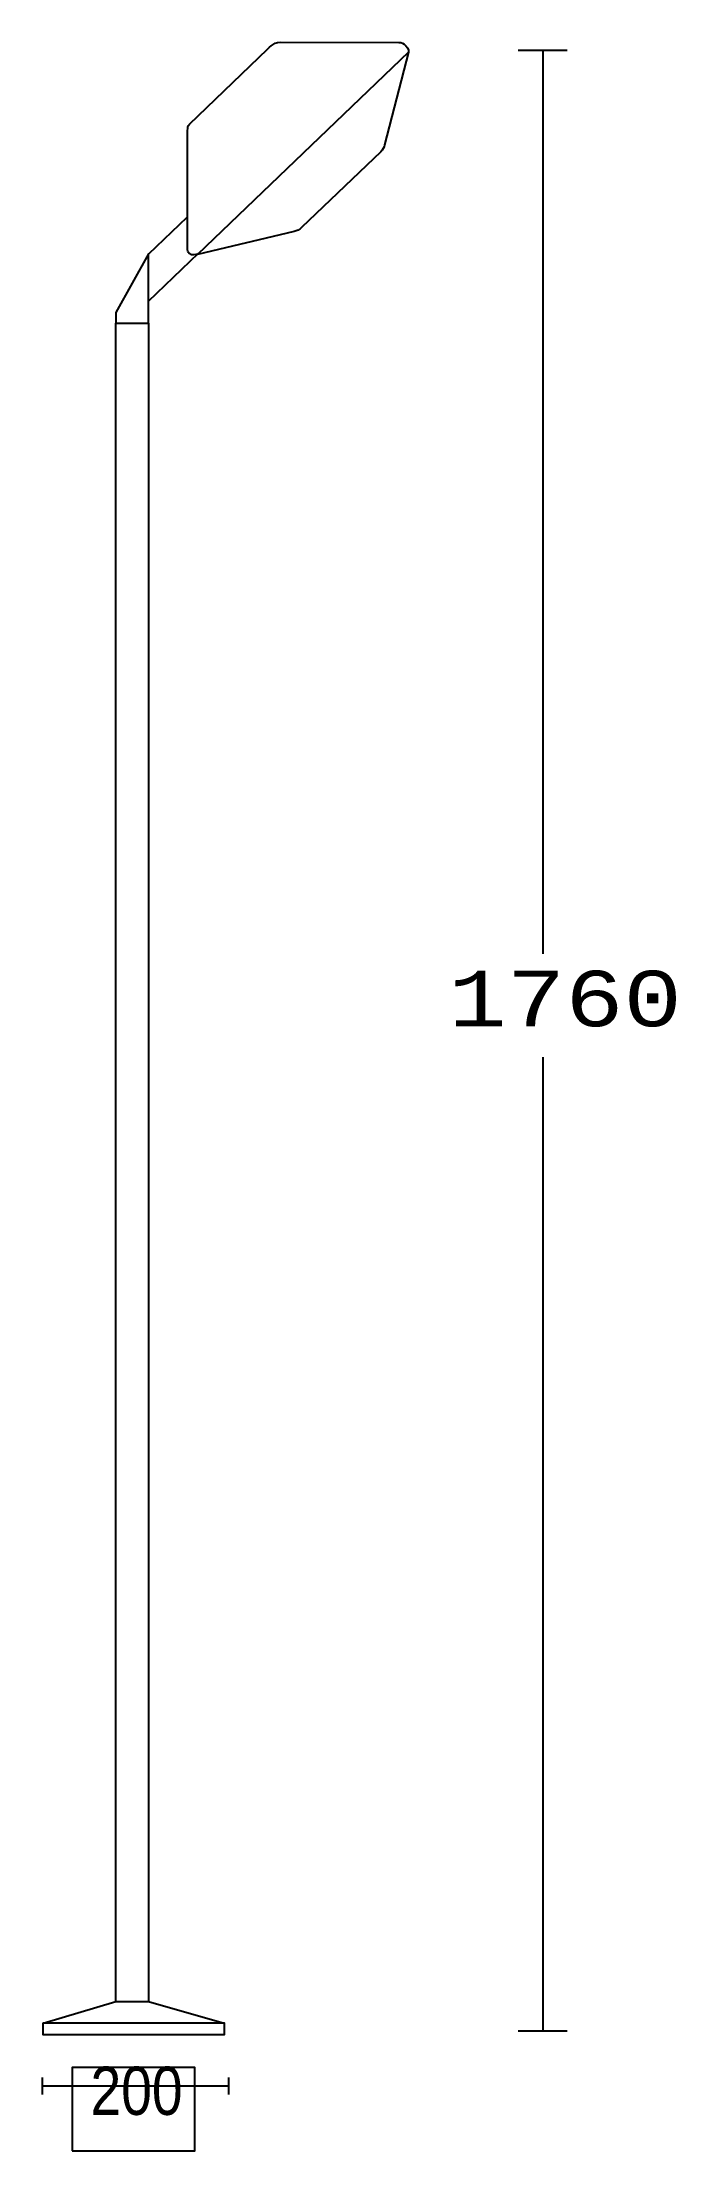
# Model space of a CAD drawing. Extents: x 32 to 126, y 21 to 330.
import ezdxf

# ---------------------------------------------------------------- set-up
doc = ezdxf.new("R2010")
doc.units = 0
doc.layers.add('LIVELLO_1', color=160, linetype='Continuous')
doc.styles.add('STD', font='txt')

# ---------------------------------------------------------------- blocks, each defined once
blk = doc.blocks.new('AI9-BLK1')
at = {"layer": 'LIVELLO_1', "color": 7}
for p, q in [((9.74, 153.18), (-21.31, 123.52)), ((25.84, 153.49), (33.03, 153.49)), ((29.44, 153.49), (29.44, 20.86)), ((-28.42, 123.61), (-22.81, 128.97)), ((-28.49, 116.67), (-21.12, 123.71)), ((29.44, 5.69), (29.44, -137.24)), ((25.84, -137.24), (33.03, -137.24)), ((-44.12, -144.09), (-44.12, -146.59)), ((-16.72, -145.34), (-44.12, -145.34)), ((-16.72, -144.09), (-16.72, -146.59))]:
    blk.add_line(p, q, dxfattribs=at)
for points in [[(-33.31, 113.43), (-28.5, 113.43), (-28.5, 123.59), (-33.31, 115)], [(-33.31, 113.43), (-28.5, 113.43), (-28.5, -132.96), (-33.31, -132.96)], [(-39.69, -154.84), (-21.7, -154.84), (-21.7, -142.63), (-39.69, -142.63)]]:
    blk.add_lwpolyline(points, close=True, dxfattribs=at)
for points in [[(-43.95, -136.1), (-33.31, -132.9), (-28.5, -132.9), (-17.35, -136.1), (-43.95, -136.1)], [(-43.95, -136.07), (-17.35, -136.07), (-17.35, -137.81), (-43.95, -137.81), (-43.95, -136.07)]]:
    blk.add_lwpolyline(points, dxfattribs=at)
blk.add_open_spline([(6.21, 139.6), (6.21, 139.6), (9.74, 153.18), (9.74, 153.18), (9.87, 153.55), (9.36, 154.13), (9.09, 154.38), (8.83, 154.63), (8.31, 154.63), (8.31, 154.63), (8.31, 154.63), (-9.13, 154.66), (-9.13, 154.66), (-10.17, 154.66), (-11.01, 153.62), (-11.01, 153.62), (-11.01, 153.62), (-22.47, 142.62), (-22.47, 142.62), (-22.74, 142.36), (-22.73, 142.12), (-22.74, 141.68), (-22.74, 141.68), (-22.75, 124.39), (-22.75, 124.39), (-22.75, 124.14), (-22.7, 123.84), (-22.49, 123.65), (-22.1, 123.27), (-21.57, 123.52), (-21.31, 123.52), (-21.31, 123.52), (-7.06, 126.89), (-7.06, 126.89), (-6.66, 126.97), (-6.29, 127.15), (-5.98, 127.45), (-5.98, 127.45), (5.64, 138.58), (5.64, 138.58), (5.94, 138.86), (6.13, 139.22), (6.21, 139.6)], degree=3, knots=[0, 0, 0, 0, 1, 1, 1, 2, 2, 2, 3, 3, 3, 4, 4, 4, 5, 5, 5, 6, 6, 6, 7, 7, 7, 8, 8, 8, 9, 9, 9, 10, 10, 10, 11, 11, 11, 12, 12, 12, 13, 13, 13, 14, 14, 14, 14], dxfattribs=at)
at = {"layer": 'LIVELLO_1', "color": 7, "attachment_point": 1, "style": 'STD'}
for s, insert, char_height in [('\\fCourier|b0|i0;\\H8.1512;\\W1.05;\\C7;1760', (15.59, 18.37), 8.1512), ('\\fArial Narrow|b0|i0;\\H7.0821;\\C7;200', (-37.01, -142.48), 7.0821)]:
    blk.add_mtext(s, dxfattribs=dict(at, insert=insert, char_height=char_height))

msp = doc.modelspace()

# ---------------------------------------------------------------- block references
at = {"layer": 'LIVELLO_1', "color": 7}
msp.add_blockref('AI9-BLK1', (76.503685, 175.676443), dxfattribs=at)

doc.saveas('drawing.dxf')
